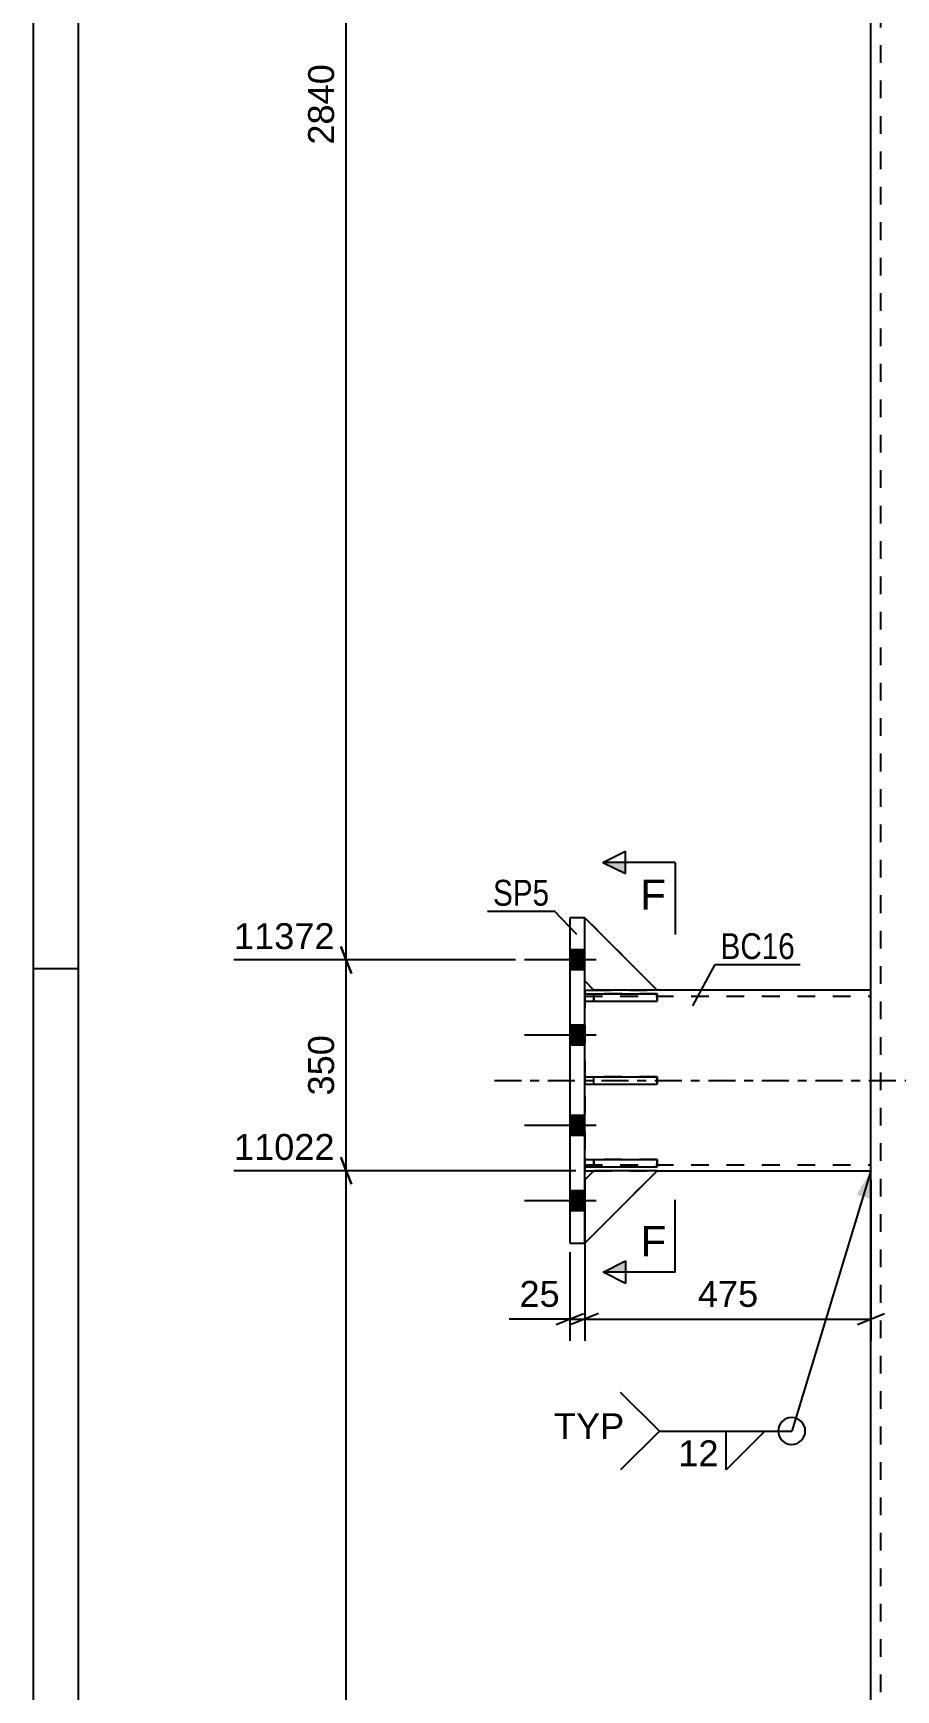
# Model space of a CAD drawing. Header units: millimetres. Extents: x -384 to 457, y -61 to 533.
# Drawn here: x -383.8 to -288.3, y 157.3 to 340.6 of the extents above; entities that cross this region are included whole.
import ezdxf

# ---------------------------------------------------------------- set-up
doc = ezdxf.new("R2010")
doc.units = ezdxf.units.MM
doc.linetypes.add('DXK_LINE_DOT2', pattern=[3.9198, 1.9599, -1.9599])
doc.linetypes.add('DXK_LINE_DOT3', pattern=[5.9187, 2.979, -0.9799, 0.9799, -0.9799])
doc.styles.add('Arial', font='ARIAL.TTF', dxfattribs={"height": 0.2})
doc.styles.add('Arial Narrow', font='ARIALN.TTF', dxfattribs={"height": 0.2})

# ---------------------------------------------------------------- blocks, each defined once
blk = doc.blocks.new('Unknown-284935728-1133')
at = {"color": 5, "linetype": 'Continuous'}
for p, q in [((-383.81, 533.03), (-383.81, -60.97)), ((-378.81, 528.03), (-378.81, -55.97)), ((-378.81, 237.03), (-383.81, 237.03))]:
    blk.add_line(p, q, dxfattribs=at)
blk = doc.blocks.new('Part-284935728-4982 - 4846')
at = {"color": 2, "linetype": 'Continuous'}
for p, q in [((-322.75, 234.7), (-321.75, 234.7)), ((-291.09, 234.7), (-314.75, 234.7)), ((-322.75, 214.7), (-321.75, 214.7)), ((-314.75, 214.7), (-291.09, 214.7))]:
    blk.add_line(p, q, dxfattribs=at)
at = {"color": 7, "linetype": 'DXK_LINE_DOT2'}
for p, q in [((-322.75, 234.7), (-322.75, 214.7)), ((-321.75, 234.7), (-314.75, 234.7)), ((-291.09, 214.7), (-291.09, 234.7)), ((-291.09, 234.7), (-291.09, 234.7)), ((-291.09, 234.7), (-291.09, 234.7)), ((-322.75, 234.03), (-291.09, 234.03)), ((-322.75, 215.37), (-291.09, 215.37)), ((-321.75, 214.7), (-314.75, 214.7)), ((-291.09, 214.7), (-291.09, 214.7)), ((-291.09, 214.7), (-291.09, 214.7))]:
    blk.add_line(p, q, dxfattribs=at)
at = {"color": 7, "linetype": 'DXK_LINE_DOT3'}
blk.add_line((-332.75, 224.7), (-281.09, 224.7), dxfattribs=at)
blk = doc.blocks.new('Bolt-284935728-4891 - 4846')
at = {"linetype": 'Continuous'}
for points in [[(-324.42, 239.13), (-324.42, 236.93), (-322.75, 236.93), (-322.75, 239.13)], [(-324.42, 239.13), (-324.42, 236.93), (-322.75, 236.93), (-322.75, 239.13)], [(-324.42, 239.13), (-324.42, 236.93), (-322.75, 236.93), (-322.75, 239.13)], [(-324.42, 230.8), (-324.42, 228.6), (-322.75, 228.6), (-322.75, 230.8)], [(-324.42, 230.8), (-324.42, 228.6), (-322.75, 228.6), (-322.75, 230.8)], [(-324.42, 220.8), (-324.42, 218.6), (-322.75, 218.6), (-322.75, 220.8)], [(-324.42, 220.8), (-324.42, 218.6), (-322.75, 218.6), (-322.75, 220.8)], [(-324.42, 212.47), (-324.42, 210.27), (-322.75, 210.27), (-322.75, 212.47)], [(-324.42, 212.47), (-324.42, 210.27), (-322.75, 210.27), (-322.75, 212.47)], [(-324.42, 212.47), (-324.42, 210.27), (-322.75, 210.27), (-322.75, 212.47)]]:
    blk.add_hatch(color=1, dxfattribs=at).paths.add_polyline_path(points)
at = {"color": 1, "linetype": 'Continuous'}
for p, q in [((-322.75, 239.13), (-324.42, 239.13)), ((-322.75, 239.13), (-324.42, 239.13)), ((-322.75, 239.13), (-324.42, 239.13)), ((-321.49, 238.03), (-329.42, 238.03)), ((-321.49, 238.03), (-329.42, 238.03)), ((-321.49, 238.03), (-329.42, 238.03)), ((-322.75, 236.93), (-324.42, 236.93)), ((-322.75, 236.93), (-324.42, 236.93)), ((-322.75, 236.93), (-324.42, 236.93)), ((-321.49, 229.7), (-329.42, 229.7)), ((-321.49, 229.7), (-329.42, 229.7)), ((-322.75, 230.8), (-324.42, 230.8)), ((-322.75, 230.8), (-324.42, 230.8)), ((-322.75, 228.6), (-324.42, 228.6)), ((-322.75, 228.6), (-324.42, 228.6)), ((-322.75, 220.8), (-324.42, 220.8)), ((-322.75, 220.8), (-324.42, 220.8)), ((-321.49, 219.7), (-329.42, 219.7)), ((-321.49, 219.7), (-329.42, 219.7)), ((-322.75, 218.6), (-324.42, 218.6)), ((-322.75, 218.6), (-324.42, 218.6)), ((-321.49, 211.37), (-329.42, 211.37)), ((-321.49, 211.37), (-329.42, 211.37)), ((-321.49, 211.37), (-329.42, 211.37)), ((-322.75, 212.47), (-324.42, 212.47)), ((-322.75, 212.47), (-324.42, 212.47)), ((-322.75, 212.47), (-324.42, 212.47)), ((-322.75, 210.27), (-324.42, 210.27)), ((-322.75, 210.27), (-324.42, 210.27)), ((-322.75, 210.27), (-324.42, 210.27))]:
    blk.add_line(p, q, dxfattribs=at)
blk = doc.blocks.new('Part-284935728-4953 - 4846')
at = {"color": 2, "linetype": 'Continuous'}
blk.add_line((-291.09, 103.97), (-291.09, 449.01), dxfattribs=at)
at = {"color": 7, "linetype": 'DXK_LINE_DOT2'}
blk.add_line((-290.02, 449.01), (-290.02, 103.97), dxfattribs=at)
blk = doc.blocks.new('Part-284935728-4954 - 4846')
at = {"color": 2, "linetype": 'Continuous'}
for p, q in [((-322.75, 234.27), (-314.75, 234.27)), ((-322.75, 234.27), (-322.75, 233.47)), ((-322.75, 233.47), (-314.75, 233.47)), ((-314.75, 234.27), (-314.75, 233.47))]:
    blk.add_line(p, q, dxfattribs=at)
at = {"color": 7, "linetype": 'DXK_LINE_DOT2'}
blk.add_line((-321.75, 233.47), (-321.75, 234.27), dxfattribs=at)
blk = doc.blocks.new('Part-284935728-4955 - 4846')
at = {"color": 2, "linetype": 'Continuous'}
for p, q in [((-322.75, 215.93), (-314.75, 215.93)), ((-322.75, 215.93), (-322.75, 215.13)), ((-322.75, 215.13), (-314.75, 215.13)), ((-314.75, 215.93), (-314.75, 215.13))]:
    blk.add_line(p, q, dxfattribs=at)
at = {"color": 7, "linetype": 'DXK_LINE_DOT2'}
blk.add_line((-321.75, 215.13), (-321.75, 215.93), dxfattribs=at)
blk = doc.blocks.new('Part-284935728-4956 - 4846')
at = {"color": 7, "linetype": 'DXK_LINE_DOT2'}
for p, q in [((-314.75, 225.1), (-322.75, 225.1)), ((-322.75, 225.1), (-322.75, 224.3)), ((-322.75, 224.3), (-314.75, 224.3)), ((-321.75, 224.3), (-321.75, 225.1)), ((-314.75, 224.3), (-314.75, 225.1))]:
    blk.add_line(p, q, dxfattribs=at)
blk = doc.blocks.new('Part-284935728-4957 - 4846')
at = {"color": 7, "linetype": 'DXK_LINE_DOT2'}
for p, q in [((-314.75, 234.27), (-322.75, 234.27)), ((-322.75, 234.27), (-322.75, 233.47)), ((-322.75, 233.47), (-314.75, 233.47)), ((-321.75, 234.27), (-321.75, 233.47)), ((-314.75, 233.47), (-314.75, 234.27))]:
    blk.add_line(p, q, dxfattribs=at)
blk = doc.blocks.new('Part-284935728-4958 - 4846')
at = {"color": 7, "linetype": 'DXK_LINE_DOT2'}
for p, q in [((-314.75, 215.93), (-322.75, 215.93)), ((-322.75, 215.93), (-322.75, 215.13)), ((-322.75, 215.13), (-314.75, 215.13)), ((-321.75, 215.93), (-321.75, 215.13)), ((-314.75, 215.13), (-314.75, 215.93))]:
    blk.add_line(p, q, dxfattribs=at)
blk = doc.blocks.new('Part-284935728-4965 - 4846')
at = {"color": 7, "linetype": 'DXK_LINE_DOT2'}
for p, q in [((-321.75, 214.7), (-322.75, 213.7)), ((-322.75, 206.7), (-314.75, 214.7)), ((-314.75, 214.7), (-321.75, 214.7)), ((-322.75, 213.7), (-322.75, 206.7))]:
    blk.add_line(p, q, dxfattribs=at)
blk = doc.blocks.new('Part-284935728-4966 - 4846')
at = {"color": 2, "linetype": 'Continuous'}
for p, q in [((-321.75, 214.7), (-322.75, 213.7)), ((-322.75, 206.7), (-314.75, 214.7)), ((-314.75, 214.7), (-321.75, 214.7)), ((-322.75, 213.7), (-322.75, 206.7))]:
    blk.add_line(p, q, dxfattribs=at)
blk = doc.blocks.new('Part-284935728-4967 - 4846')
at = {"color": 7, "linetype": 'DXK_LINE_DOT2'}
for p, q in [((-322.75, 235.7), (-322.75, 242.7)), ((-322.75, 242.7), (-314.75, 234.7)), ((-321.75, 234.7), (-322.75, 235.7)), ((-314.75, 234.7), (-321.75, 234.7))]:
    blk.add_line(p, q, dxfattribs=at)
blk = doc.blocks.new('Part-284935728-4968 - 4846')
at = {"color": 2, "linetype": 'Continuous'}
for p, q in [((-322.75, 235.7), (-322.75, 242.7)), ((-322.75, 242.7), (-314.75, 234.7)), ((-321.75, 234.7), (-322.75, 235.7)), ((-314.75, 234.7), (-321.75, 234.7))]:
    blk.add_line(p, q, dxfattribs=at)
blk = doc.blocks.new('Part-284935728-4969 - 4846')
at = {"color": 2, "linetype": 'Continuous'}
for p, q in [((-322.75, 225.1), (-314.75, 225.1)), ((-322.75, 225.1), (-322.75, 224.3)), ((-322.75, 224.3), (-314.75, 224.3)), ((-314.75, 225.1), (-314.75, 224.3))]:
    blk.add_line(p, q, dxfattribs=at)
at = {"color": 7, "linetype": 'DXK_LINE_DOT2'}
blk.add_line((-321.75, 224.3), (-321.75, 225.1), dxfattribs=at)
blk = doc.blocks.new('Part-284935728-5006 - 4846')
at = {"color": 2, "linetype": 'Continuous'}
for p, q in [((-324.42, 242.7), (-324.42, 206.7)), ((-322.75, 242.7), (-324.42, 242.7)), ((-322.75, 206.7), (-322.75, 242.7)), ((-324.42, 206.7), (-322.75, 206.7))]:
    blk.add_line(p, q, dxfattribs=at)
blk = doc.blocks.new('StraightDimension-284935728-5483 - 4846')
at = {"color": 7, "linetype": 'Continuous'}
for p, q in [((-322.75, 213.7), (-322.75, 195.89)), ((-291.09, 213.7), (-291.09, 195.89)), ((-321.25, 198.89), (-324.25, 197.69)), ((-322.75, 198.29), (-291.09, 198.29)), ((-292.59, 197.69), (-289.59, 198.89))]:
    blk.add_line(p, q, dxfattribs=at)
at = {"color": 0}
blk.add_wipeout([(-302.98, 199.04), (-302.98, 203.24), (-310.85, 203.24), (-310.85, 199.04)], dxfattribs=at)
at = {"color": 3, "style": 'Arial'}
blk.add_text('475', height=2.865, dxfattribs=at).set_placement((-310.25, 199.64))
blk = doc.blocks.new('StraightDimension-284935728-5491 - 4846')
at = {"color": 7, "linetype": 'Continuous'}
for p, q in [((-322.75, 213.7), (-322.75, 195.89)), ((-324.42, 205.7), (-324.42, 195.89)), ((-325.92, 197.69), (-322.92, 198.89)), ((-324.42, 198.29), (-322.75, 198.29)), ((-321.25, 198.89), (-324.25, 197.69))]:
    blk.add_line(p, q, dxfattribs=at)
at = {"color": 0}
blk.add_wipeout([(-324.94, 199.04), (-324.94, 203.24), (-330.59, 203.24), (-330.59, 199.04)], dxfattribs=at)
at = {"color": 7, "linetype": 'Continuous'}
blk.add_line((-324.42, 198.29), (-331.12, 198.29), dxfattribs=at)
blk.add_line((-324.42, 198.29), (-331.12, 198.29), dxfattribs=at)
at = {"color": 3, "style": 'Arial'}
blk.add_text('25', height=2.865, dxfattribs=at).set_placement((-329.99, 199.64))
blk = doc.blocks.new('StraightDimension-284935728-5500 - 4846')
at = {"color": 7, "linetype": 'Continuous'}
for p, q in [((-323.75, 214.7), (-361.58, 214.7)), ((-348.56, 213.2), (-349.76, 216.2)), ((-349.16, 0), (-349.16, 214.7))]:
    blk.add_line(p, q, dxfattribs=at)
at = {"color": 0, "linetype": 'Continuous'}
blk.add_wipeout([(-349.86, 215.3), (-349.86, 219.5), (-362.18, 219.5), (-362.18, 215.3)], dxfattribs=at)
at = {"color": 3, "linetype": 'Continuous', "style": 'Arial'}
blk.add_text('11022', height=2.865, dxfattribs=at).set_placement((-361.58, 215.9))
blk = doc.blocks.new('StraightDimension-284935728-5507 - 4846')
at = {"color": 7, "linetype": 'Continuous'}
for p, q in [((-348.56, 236.53), (-349.76, 239.53)), ((-330.42, 238.03), (-361.58, 238.03)), ((-349.16, 214.7), (-349.16, 238.03)), ((-323.75, 214.7), (-361.58, 214.7)), ((-349.76, 216.2), (-348.56, 213.2))]:
    blk.add_line(p, q, dxfattribs=at)
at = {"color": 0, "linetype": 'Continuous'}
blk.add_wipeout([(-349.86, 238.63), (-349.86, 242.83), (-362.18, 242.83), (-362.18, 238.63)], dxfattribs=at)
at = {"color": 0}
blk.add_wipeout([(-349.91, 230.3), (-354.11, 230.3), (-354.11, 222.43), (-349.91, 222.43)], dxfattribs=at)
at = {"color": 3, "linetype": 'Continuous', "style": 'Arial'}
blk.add_text('11372', height=2.865, dxfattribs=at).set_placement((-361.58, 239.23))
at = {"color": 3, "style": 'Arial'}
blk.add_text('350', height=2.865, rotation=90.0002, dxfattribs=at).set_placement((-350.51, 223.03))
blk = doc.blocks.new('StraightDimension-284935728-5516 - 4846')
at = {"color": 7, "linetype": 'Continuous'}
for p, q in [((-349.16, 238.03), (-349.16, 427.37)), ((-349.76, 239.53), (-348.56, 236.53)), ((-330.42, 238.03), (-361.58, 238.03))]:
    blk.add_line(p, q, dxfattribs=at)
at = {"color": 0}
blk.add_wipeout([(-349.91, 337.75), (-354.11, 337.75), (-354.11, 327.65), (-349.91, 327.65)], dxfattribs=at)
at = {"color": 3, "style": 'Arial'}
blk.add_text('2840', height=2.865, rotation=90.0002, dxfattribs=at).set_placement((-350.51, 328.25))
blk = doc.blocks.new('Mark-284935728-4978 - 4846')
at = {"color": 0}
blk.add_wipeout([(-299.51, 238.12), (-299.51, 241.12), (-307.73, 241.12), (-307.73, 238.12)], dxfattribs=at)
blk.add_wipeout([(-299.51, 238.12), (-299.51, 241.12), (-307.73, 241.12), (-307.73, 238.12)], dxfattribs=at)
at = {"color": 30, "linetype": 'Continuous'}
for p, q in [((-310.81, 232.96), (-308.33, 237.52)), ((-308.33, 237.52), (-298.91, 237.52))]:
    blk.add_line(p, q, dxfattribs=at)
at = {"color": 3, "style": 'Arial Narrow'}
blk.add_text('BC16', height=2.863, dxfattribs=at).set_placement((-307.73, 238.12))
blk = doc.blocks.new('Mark-284935728-5002 - 4846')
at = {"color": 0}
blk.add_wipeout([(-326.7, 244.03), (-326.7, 247.03), (-332.91, 247.03), (-332.91, 244.03)], dxfattribs=at)
blk.add_wipeout([(-326.7, 244.03), (-326.7, 247.03), (-332.91, 247.03), (-332.91, 244.03)], dxfattribs=at)
at = {"color": 30, "linetype": 'Continuous'}
for p in [(-333.51, 243.43), (-323.64, 240.83)]:
    blk.add_line(p, (-326.1, 243.43), dxfattribs=at)
at = {"color": 3, "style": 'Arial Narrow'}
blk.add_text('SP5', height=2.863, dxfattribs=at).set_placement((-332.91, 244.03))
blk = doc.blocks.new('SectionMark-284935728-5549 - 4846')
at = {"linetype": 'Continuous'}
for points in [[(-318.27, 248.83), (-318.27, 247.58), (-320.77, 248.83)], [(-318.24, 204.73), (-318.24, 203.48), (-320.74, 203.48)]]:
    blk.add_hatch(color=6, dxfattribs=at).paths.add_polyline_path(points)
at = {"color": 6, "linetype": 'Continuous'}
for p, q in [((-320.77, 248.83), (-318.27, 250.08)), ((-318.27, 247.58), (-318.27, 250.08)), ((-312.77, 248.83), (-320.77, 248.83)), ((-320.77, 248.83), (-318.27, 247.58)), ((-312.77, 248.83), (-312.76, 240.83)), ((-312.74, 203.48), (-312.75, 211.48)), ((-320.74, 203.48), (-318.24, 204.73)), ((-318.24, 204.73), (-318.24, 202.23)), ((-312.74, 203.48), (-320.74, 203.48)), ((-318.24, 202.23), (-320.74, 203.48))]:
    blk.add_line(p, q, dxfattribs=at)
at = {"color": 0, "linetype": 'Continuous'}
for points in [[(-313.76, 243.58), (-313.77, 247.08), (-316.62, 247.08), (-316.62, 243.58)], [(-313.74, 205.23), (-313.75, 208.73), (-316.6, 208.73), (-316.59, 205.23)]]:
    blk.add_wipeout(points, dxfattribs=at)
at = {"color": 3, "linetype": 'Continuous', "style": 'Arial'}
for p in [(-316.62, 243.58), (-316.59, 205.23)]:
    blk.add_text('F', height=3.34, rotation=0.0344, dxfattribs=at).set_placement(p)
blk = doc.blocks.new('WeldMark-284935728-5570 - 4846')
at = {"linetype": 'Continuous'}
blk.add_hatch(color=30, dxfattribs=at).paths.add_polyline_path([(-292.68, 212.05), (-291.09, 214.7), (-291.24, 211.61)])
at = {"color": 30, "linetype": 'Continuous'}
blk.add_line((-291.09, 214.7), (-299.86, 185.9), dxfattribs=at)
at = {"color": 3, "linetype": 'Continuous'}
for q in [(-318.8, 190.18), (-318.8, 181.61)]:
    blk.add_line((-314.51, 185.9), q, dxfattribs=at)
for start, end in [(90, 270), (270, 90)]:
    blk.add_arc((-299.86, 185.9), 1.5, start, end, dxfattribs=at)
at = {"color": 0}
blk.add_wipeout([(-307.76, 181.8), (-307.76, 185.2), (-312.61, 185.2), (-312.61, 181.8)], dxfattribs=at)
at = {"color": 30, "linetype": 'Continuous'}
blk.add_line((-314.51, 185.9), (-299.86, 185.9), dxfattribs=at)
at = {"color": 3, "linetype": 'Continuous'}
for p, q in [((-307.11, 185.9), (-302.82, 185.9)), ((-302.82, 185.9), (-307.11, 181.61)), ((-307.11, 181.61), (-307.11, 185.9))]:
    blk.add_line(p, q, dxfattribs=at)
at = {"color": 3, "style": 'Arial'}
blk.add_text('12', height=2.865, dxfattribs=at).set_placement((-312.41, 182))
at = {"color": 0, "linetype": 'Continuous'}
blk.add_wipeout([(-318.41, 185), (-318.41, 188), (-326.18, 188), (-326.18, 185)], dxfattribs=at)
blk.add_wipeout([(-318.41, 185), (-318.41, 188), (-326.18, 188), (-326.18, 185)], dxfattribs=at)
at = {"color": 3, "linetype": 'Continuous', "style": 'Arial'}
blk.add_text('TYP', height=2.865, dxfattribs=at).set_placement((-326.18, 185))

msp = doc.modelspace()

# ---------------------------------------------------------------- block references
for name in ['Unknown-284935728-1133', 'Part-284935728-4953 - 4846', 'Part-284935728-5006 - 4846', 'Part-284935728-4967 - 4846', 'Part-284935728-4968 - 4846', 'Bolt-284935728-4891 - 4846', 'Part-284935728-4982 - 4846', 'Part-284935728-4954 - 4846', 'Part-284935728-4957 - 4846', 'Part-284935728-4956 - 4846', 'Part-284935728-4969 - 4846', 'Part-284935728-4955 - 4846', 'Part-284935728-4958 - 4846', 'Part-284935728-4965 - 4846', 'Part-284935728-4966 - 4846']:
    msp.add_blockref(name, (0, 0))

# ---------------------------------------------------------------- next in the draw order: block references
for name in ['Mark-284935728-4978 - 4846', 'StraightDimension-284935728-5483 - 4846']:
    msp.add_blockref(name, (0, 0))

# ---------------------------------------------------------------- next in the draw order: block references
msp.add_blockref('StraightDimension-284935728-5491 - 4846', (0, 0))

# ---------------------------------------------------------------- next in the draw order: block references
msp.add_blockref('StraightDimension-284935728-5500 - 4846', (0, 0))

# ---------------------------------------------------------------- next in the draw order: block references
for name in ['SectionMark-284935728-5549 - 4846', 'StraightDimension-284935728-5507 - 4846']:
    msp.add_blockref(name, (0, 0))

# ---------------------------------------------------------------- next in the draw order: block references
for name in ['StraightDimension-284935728-5516 - 4846', 'WeldMark-284935728-5570 - 4846']:
    msp.add_blockref(name, (0, 0))

# ---------------------------------------------------------------- next in the draw order: block references
msp.add_blockref('Mark-284935728-5002 - 4846', (0, 0))

doc.saveas('drawing.dxf')
